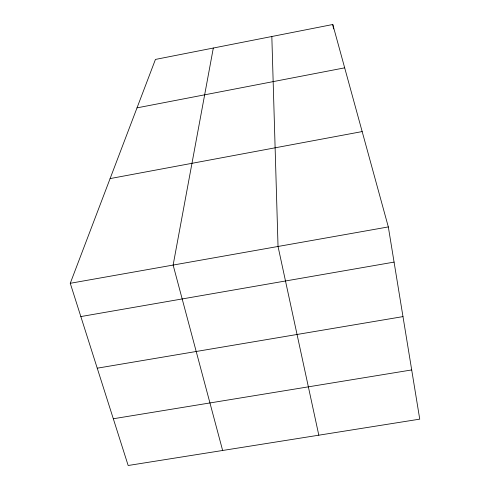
<?xml version="1.0" encoding="UTF-8"?>
<svg xmlns="http://www.w3.org/2000/svg" width="490" height="490" viewBox="0 0 490 490"><rect width="100%" height="100%" fill="white"/><g stroke="black" fill="none" stroke-linecap="round" stroke-linejoin="round"><path stroke-width="0.73" d="M213.315 48.032L173.129 265.065L222.638 450.482M70.26 283.293L155.44 59.431L332.79 24.5L388.325 226.925L419.74 419.146L128.166 465.5L70.26 283.293L388.325 226.925M137.01 107.861L344.678 67.841M110.103 178.587L362.165 131.577M80.838 316.571L394.07 262.107M97.24 368.186L402.982 316.607M113.313 418.76L411.698 369.938M318.812 435.194L278.038 246.47L271.828 36.505M332.79 24.5L333.555 28.935"/></g></svg>
